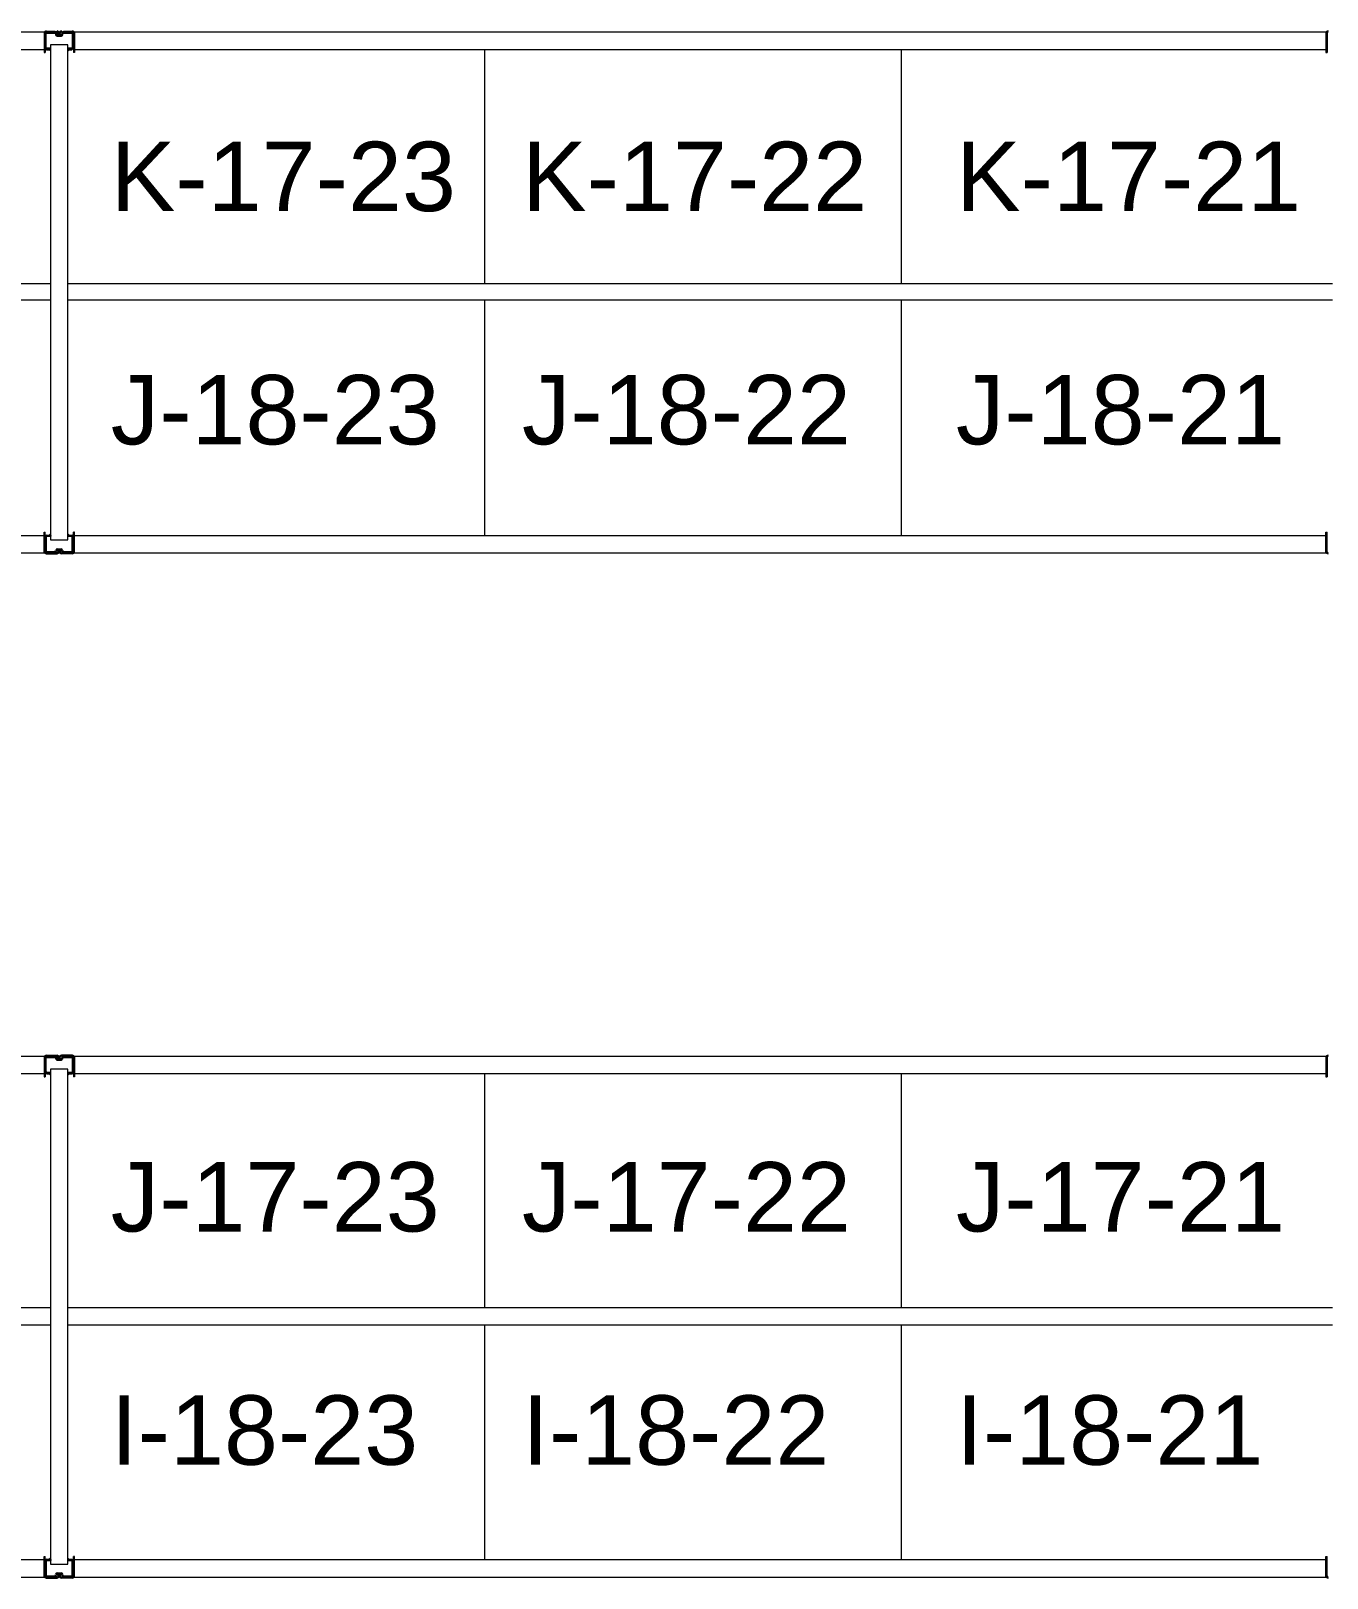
# Model space of a CAD drawing. Header units: inches. Extents: x 2743 to 10591, y -1604 to 5792.
# Drawn here: x 7693.5 to 7842.8, y 4339.9 to 4518.1 of the extents above; entities that cross this region are included whole.
import ezdxf

# ---------------------------------------------------------------- set-up
doc = ezdxf.new("R2010")
doc.units = ezdxf.units.IN
doc.header["$LTSCALE"] = 0.1875
doc.header["$MEASUREMENT"] = 0
for name, color, linetype, lineweight in [('22 Dimension', 7, 'Continuous', 5), ('32 Echelle', 160, 'Continuous', 15), ('33 Poutre', 30, 'Continuous', 15)]:
    doc.layers.add(name, color=color, linetype=linetype, lineweight=lineweight)
doc.styles.add('arial', font='')
doc.styles.get('arial').set_extended_font_data('Arial')

msp = doc.modelspace()

# ---------------------------------------------------------------- hatches: boundary and pattern name
at = {"layer": '32 Echelle'}
for points in [[(7695.77284, 4515.81503), (7695.77284, 4516.00253), (7695.58534, 4516.00253)], [(7695.77284, 4515.81503), (7695.77284, 4516.00253), (7695.58534, 4516.00253)], [(7697.77284, 4515.81503), (7697.77284, 4516.00253), (7697.96034, 4516.00253)], [(7697.77284, 4515.81503), (7697.77284, 4516.00253), (7697.96034, 4516.00253)], [(7695.77284, 4460.19003), (7695.77284, 4460.00253), (7695.58534, 4460.00253)], [(7695.77284, 4460.19003), (7695.77284, 4460.00253), (7695.58534, 4460.00253)], [(7697.77284, 4460.19003), (7697.77284, 4460.00253), (7697.96034, 4460.00253)], [(7697.77284, 4460.19003), (7697.77284, 4460.00253), (7697.96034, 4460.00253)], [(7695.77284, 4397.81503), (7695.77284, 4398.00253), (7695.58534, 4398.00253)], [(7695.77284, 4397.81503), (7695.77284, 4398.00253), (7695.58534, 4398.00253)], [(7697.77284, 4397.81503), (7697.77284, 4398.00253), (7697.96034, 4398.00253)], [(7697.77284, 4397.81503), (7697.77284, 4398.00253), (7697.96034, 4398.00253)], [(7695.77284, 4342.19003), (7695.77284, 4342.00253), (7695.58534, 4342.00253)], [(7695.77284, 4342.19003), (7695.77284, 4342.00253), (7695.58534, 4342.00253)], [(7697.77284, 4342.19003), (7697.77284, 4342.00253), (7697.96034, 4342.00253)], [(7697.77284, 4342.19003), (7697.77284, 4342.00253), (7697.96034, 4342.00253)]]:
    msp.add_hatch(color=256, dxfattribs=at).paths.add_polyline_path(points)

# ---------------------------------------------------------------- linework, layer by layer
at = {"layer": '22 Dimension'}
for p, q in [((7745.77284, 4489.00253), (7745.77284, 4516.00253)), ((7793.77284, 4489.00253), (7793.77284, 4516.00253)), ((7695.77284, 4489.00253), (7550.14784, 4489.00253)), ((7843.39784, 4489.00253), (7697.77284, 4489.00253)), ((7695.77284, 4487.08616), (7550.14784, 4487.08616)), ((7843.39784, 4487.08616), (7697.77284, 4487.08616)), ((7745.77284, 4460.00253), (7745.77284, 4487.08616)), ((7793.77284, 4460.00253), (7793.77284, 4487.08616)), ((7745.77284, 4371.00253), (7745.77284, 4398.00253)), ((7793.77284, 4371.00253), (7793.77284, 4398.00253)), ((7695.77284, 4371.00253), (7550.14784, 4371.00253)), ((7843.39784, 4371.00253), (7697.77284, 4371.00253)), ((7695.77284, 4369.00253), (7550.14784, 4369.00253)), ((7843.39784, 4369.00253), (7697.77284, 4369.00253)), ((7745.77284, 4342.00253), (7745.77284, 4369.00253)), ((7793.77284, 4342.00253), (7793.77284, 4369.00253))]:
    msp.add_line(p, q, dxfattribs=at)
at = {"layer": '32 Echelle', "linetype": 'Continuous', "lineweight": 25}
for p, q in [((7695.14788, 4517.81878), (7695.14788, 4516.18628)), ((7695.14788, 4517.81878), (7695.14788, 4516.18628)), ((7695.23788, 4516.18628), (7695.23788, 4517.81878)), ((7695.23788, 4516.18628), (7695.23788, 4517.81878)), ((7696.26047, 4518.00253), (7695.33163, 4518.00253)), ((7696.26047, 4518.00253), (7695.33163, 4518.00253)), ((7695.33163, 4517.91253), (7696.26047, 4517.91253)), ((7695.33163, 4517.91253), (7696.26047, 4517.91253)), ((7696.35012, 4517.84619), (7696.39403, 4517.70256)), ((7696.35012, 4517.84619), (7696.39403, 4517.70256)), ((7696.4801, 4517.72887), (7696.43619, 4517.8725)), ((7696.4801, 4517.72887), (7696.43619, 4517.8725)), ((7696.97592, 4517.66253), (7696.56975, 4517.66253)), ((7696.97592, 4517.66253), (7696.56975, 4517.66253)), ((7696.56975, 4517.57253), (7696.97592, 4517.57253)), ((7696.56975, 4517.57253), (7696.97592, 4517.57253)), ((7697.10949, 4517.8725), (7697.06557, 4517.72887)), ((7697.10949, 4517.8725), (7697.06557, 4517.72887)), ((7697.15164, 4517.70256), (7697.19555, 4517.84619)), ((7697.15164, 4517.70256), (7697.19555, 4517.84619)), ((7698.21404, 4518.00253), (7697.28521, 4518.00253)), ((7698.21404, 4518.00253), (7697.28521, 4518.00253)), ((7697.28521, 4517.91253), (7698.21404, 4517.91253)), ((7697.28521, 4517.91253), (7698.21404, 4517.91253)), ((7698.30779, 4517.81878), (7698.30779, 4516.18628)), ((7698.30779, 4517.81878), (7698.30779, 4516.18628)), ((7698.39779, 4516.18628), (7698.39779, 4517.81878)), ((7698.39779, 4516.18628), (7698.39779, 4517.81878)), ((7695.74788, 4516.09253), (7695.33163, 4516.09253)), ((7695.74788, 4516.09253), (7695.33163, 4516.09253)), ((7695.33163, 4516.00253), (7695.74788, 4516.00253)), ((7695.33163, 4516.00253), (7695.74788, 4516.00253)), ((7695.74788, 4516.00253), (7695.74788, 4516.09253)), ((7695.74788, 4516.00253), (7695.74788, 4516.09253)), ((7698.21404, 4516.09253), (7697.79779, 4516.09253)), ((7697.79779, 4516.09253), (7697.79779, 4516.00253)), ((7698.21404, 4516.09253), (7697.79779, 4516.09253)), ((7697.79779, 4516.09253), (7697.79779, 4516.00253)), ((7697.79779, 4516.00253), (7698.21404, 4516.00253)), ((7697.79779, 4516.00253), (7698.21404, 4516.00253)), ((7695.14788, 4458.18628), (7695.14788, 4459.81878)), ((7695.14788, 4458.18628), (7695.14788, 4459.81878)), ((7695.23788, 4459.81878), (7695.23788, 4458.18628)), ((7695.23788, 4459.81878), (7695.23788, 4458.18628)), ((7695.33163, 4460.00253), (7695.74788, 4460.00253)), ((7695.33163, 4460.00253), (7695.74788, 4460.00253)), ((7695.74788, 4459.91253), (7695.33163, 4459.91253)), ((7695.74788, 4459.91253), (7695.33163, 4459.91253)), ((7695.74788, 4460.00253), (7695.74788, 4459.91253)), ((7695.74788, 4460.00253), (7695.74788, 4459.91253)), ((7697.79779, 4460.00253), (7698.21404, 4460.00253)), ((7697.79779, 4459.91253), (7697.79779, 4460.00253)), ((7697.79779, 4460.00253), (7698.21404, 4460.00253)), ((7697.79779, 4459.91253), (7697.79779, 4460.00253)), ((7698.21404, 4459.91253), (7697.79779, 4459.91253)), ((7698.21404, 4459.91253), (7697.79779, 4459.91253)), ((7698.30779, 4458.18628), (7698.30779, 4459.81878)), ((7698.30779, 4458.18628), (7698.30779, 4459.81878)), ((7698.39779, 4459.81878), (7698.39779, 4458.18628)), ((7698.39779, 4459.81878), (7698.39779, 4458.18628)), ((7695.33163, 4458.09253), (7696.26047, 4458.09253)), ((7695.33163, 4458.09253), (7696.26047, 4458.09253)), ((7696.26047, 4458.00253), (7695.33163, 4458.00253)), ((7696.26047, 4458.00253), (7695.33163, 4458.00253)), ((7696.35012, 4458.15887), (7696.39403, 4458.3025)), ((7696.35012, 4458.15887), (7696.39403, 4458.3025)), ((7696.4801, 4458.27619), (7696.43619, 4458.13256)), ((7696.4801, 4458.27619), (7696.43619, 4458.13256)), ((7696.56975, 4458.43253), (7696.97592, 4458.43253)), ((7696.56975, 4458.43253), (7696.97592, 4458.43253)), ((7696.97592, 4458.34253), (7696.56975, 4458.34253)), ((7696.97592, 4458.34253), (7696.56975, 4458.34253)), ((7697.10949, 4458.13256), (7697.06557, 4458.27619)), ((7697.10949, 4458.13256), (7697.06557, 4458.27619)), ((7697.15164, 4458.3025), (7697.19555, 4458.15887)), ((7697.15164, 4458.3025), (7697.19555, 4458.15887)), ((7697.28521, 4458.09253), (7698.21404, 4458.09253)), ((7697.28521, 4458.09253), (7698.21404, 4458.09253)), ((7698.21404, 4458.00253), (7697.28521, 4458.00253)), ((7698.21404, 4458.00253), (7697.28521, 4458.00253)), ((7695.14788, 4399.81878), (7695.14788, 4398.18628)), ((7695.14788, 4399.81878), (7695.14788, 4398.18628)), ((7695.23788, 4398.18628), (7695.23788, 4399.81878)), ((7695.23788, 4398.18628), (7695.23788, 4399.81878)), ((7696.26047, 4400.00253), (7695.33163, 4400.00253)), ((7696.26047, 4400.00253), (7695.33163, 4400.00253)), ((7695.33163, 4399.91253), (7696.26047, 4399.91253)), ((7695.33163, 4399.91253), (7696.26047, 4399.91253)), ((7696.35012, 4399.84619), (7696.39403, 4399.70256)), ((7696.35012, 4399.84619), (7696.39403, 4399.70256)), ((7696.4801, 4399.72887), (7696.43619, 4399.8725)), ((7696.4801, 4399.72887), (7696.43619, 4399.8725)), ((7696.97592, 4399.66253), (7696.56975, 4399.66253)), ((7696.97592, 4399.66253), (7696.56975, 4399.66253)), ((7696.56975, 4399.57253), (7696.97592, 4399.57253)), ((7696.56975, 4399.57253), (7696.97592, 4399.57253)), ((7697.10949, 4399.8725), (7697.06557, 4399.72887)), ((7697.10949, 4399.8725), (7697.06557, 4399.72887)), ((7697.15164, 4399.70256), (7697.19555, 4399.84619)), ((7697.15164, 4399.70256), (7697.19555, 4399.84619)), ((7698.21404, 4400.00253), (7697.28521, 4400.00253)), ((7698.21404, 4400.00253), (7697.28521, 4400.00253)), ((7697.28521, 4399.91253), (7698.21404, 4399.91253)), ((7697.28521, 4399.91253), (7698.21404, 4399.91253)), ((7698.30779, 4399.81878), (7698.30779, 4398.18628)), ((7698.30779, 4399.81878), (7698.30779, 4398.18628)), ((7698.39779, 4398.18628), (7698.39779, 4399.81878)), ((7698.39779, 4398.18628), (7698.39779, 4399.81878)), ((7695.74788, 4398.09253), (7695.33163, 4398.09253)), ((7695.74788, 4398.09253), (7695.33163, 4398.09253)), ((7695.33163, 4398.00253), (7695.74788, 4398.00253)), ((7695.33163, 4398.00253), (7695.74788, 4398.00253)), ((7695.74788, 4398.00253), (7695.74788, 4398.09253)), ((7695.74788, 4398.00253), (7695.74788, 4398.09253)), ((7698.21404, 4398.09253), (7697.79779, 4398.09253)), ((7697.79779, 4398.09253), (7697.79779, 4398.00253)), ((7698.21404, 4398.09253), (7697.79779, 4398.09253)), ((7697.79779, 4398.09253), (7697.79779, 4398.00253)), ((7697.79779, 4398.00253), (7698.21404, 4398.00253)), ((7697.79779, 4398.00253), (7698.21404, 4398.00253)), ((7695.33163, 4342.00253), (7695.74788, 4342.00253)), ((7695.33163, 4342.00253), (7695.74788, 4342.00253)), ((7695.74788, 4341.91253), (7695.33163, 4341.91253)), ((7695.74788, 4341.91253), (7695.33163, 4341.91253)), ((7695.74788, 4342.00253), (7695.74788, 4341.91253)), ((7695.74788, 4342.00253), (7695.74788, 4341.91253)), ((7697.79779, 4342.00253), (7698.21404, 4342.00253)), ((7697.79779, 4341.91253), (7697.79779, 4342.00253)), ((7697.79779, 4342.00253), (7698.21404, 4342.00253)), ((7697.79779, 4341.91253), (7697.79779, 4342.00253)), ((7698.21404, 4341.91253), (7697.79779, 4341.91253)), ((7698.21404, 4341.91253), (7697.79779, 4341.91253)), ((7695.14788, 4340.18628), (7695.14788, 4341.81878)), ((7695.14788, 4340.18628), (7695.14788, 4341.81878)), ((7695.23788, 4341.81878), (7695.23788, 4340.18628)), ((7695.23788, 4341.81878), (7695.23788, 4340.18628)), ((7696.35012, 4340.15887), (7696.39403, 4340.3025)), ((7696.35012, 4340.15887), (7696.39403, 4340.3025)), ((7696.4801, 4340.27619), (7696.43619, 4340.13256)), ((7696.4801, 4340.27619), (7696.43619, 4340.13256)), ((7696.56975, 4340.43253), (7696.97592, 4340.43253)), ((7696.56975, 4340.43253), (7696.97592, 4340.43253)), ((7696.97592, 4340.34253), (7696.56975, 4340.34253)), ((7696.97592, 4340.34253), (7696.56975, 4340.34253)), ((7697.10949, 4340.13256), (7697.06557, 4340.27619)), ((7697.10949, 4340.13256), (7697.06557, 4340.27619)), ((7697.15164, 4340.3025), (7697.19555, 4340.15887)), ((7697.15164, 4340.3025), (7697.19555, 4340.15887)), ((7698.30779, 4340.18628), (7698.30779, 4341.81878)), ((7698.30779, 4340.18628), (7698.30779, 4341.81878)), ((7698.39779, 4341.81878), (7698.39779, 4340.18628)), ((7698.39779, 4341.81878), (7698.39779, 4340.18628)), ((7695.33163, 4340.09253), (7696.26047, 4340.09253)), ((7695.33163, 4340.09253), (7696.26047, 4340.09253)), ((7696.26047, 4340.00253), (7695.33163, 4340.00253)), ((7696.26047, 4340.00253), (7695.33163, 4340.00253)), ((7697.28521, 4340.09253), (7698.21404, 4340.09253)), ((7697.28521, 4340.09253), (7698.21404, 4340.09253)), ((7698.21404, 4340.00253), (7697.28521, 4340.00253)), ((7698.21404, 4340.00253), (7697.28521, 4340.00253))]:
    msp.add_line(p, q, dxfattribs=at)
at = {"layer": '32 Echelle'}
for p, q in [((7695.77284, 4516.00253), (7695.58534, 4516.00253)), ((7695.77284, 4515.81503), (7695.58534, 4516.00253)), ((7695.77284, 4516.00253), (7695.58534, 4516.00253)), ((7695.77284, 4515.81503), (7695.58534, 4516.00253)), ((7697.77284, 4516.50253), (7695.77284, 4516.50253)), ((7695.77284, 4516.50253), (7695.77284, 4459.50253)), ((7697.77284, 4516.50253), (7695.77284, 4516.50253)), ((7695.77284, 4516.50253), (7695.77284, 4459.50253)), ((7695.77284, 4515.81503), (7695.77284, 4516.00253)), ((7695.77284, 4515.81503), (7695.77284, 4516.00253)), ((7697.77284, 4459.50253), (7697.77284, 4516.50253)), ((7697.77284, 4459.50253), (7697.77284, 4516.50253)), ((7697.77284, 4516.00253), (7697.96034, 4516.00253)), ((7697.77284, 4515.81503), (7697.77284, 4516.00253)), ((7697.77284, 4515.81503), (7697.96034, 4516.00253)), ((7697.77284, 4516.00253), (7697.96034, 4516.00253)), ((7697.77284, 4515.81503), (7697.77284, 4516.00253)), ((7697.77284, 4515.81503), (7697.96034, 4516.00253)), ((7695.77284, 4460.19003), (7695.58534, 4460.00253)), ((7695.77284, 4460.19003), (7695.58534, 4460.00253)), ((7695.77284, 4460.00253), (7695.58534, 4460.00253)), ((7695.77284, 4460.00253), (7695.58534, 4460.00253)), ((7695.77284, 4460.19003), (7695.77284, 4460.00253)), ((7695.77284, 4460.19003), (7695.77284, 4460.00253)), ((7697.77284, 4460.19003), (7697.77284, 4460.00253)), ((7697.77284, 4460.19003), (7697.96034, 4460.00253)), ((7697.77284, 4460.19003), (7697.77284, 4460.00253)), ((7697.77284, 4460.19003), (7697.96034, 4460.00253)), ((7697.77284, 4460.00253), (7697.96034, 4460.00253)), ((7697.77284, 4460.00253), (7697.96034, 4460.00253)), ((7695.77284, 4459.50253), (7697.77284, 4459.50253)), ((7695.77284, 4459.50253), (7697.77284, 4459.50253)), ((7695.77284, 4398.00253), (7695.58534, 4398.00253)), ((7695.77284, 4397.81503), (7695.58534, 4398.00253)), ((7695.77284, 4398.00253), (7695.58534, 4398.00253)), ((7695.77284, 4397.81503), (7695.58534, 4398.00253)), ((7697.77284, 4398.50253), (7695.77284, 4398.50253)), ((7695.77284, 4398.50253), (7695.77284, 4341.50253)), ((7697.77284, 4398.50253), (7695.77284, 4398.50253)), ((7695.77284, 4398.50253), (7695.77284, 4341.50253)), ((7695.77284, 4397.81503), (7695.77284, 4398.00253)), ((7695.77284, 4397.81503), (7695.77284, 4398.00253)), ((7697.77284, 4341.50253), (7697.77284, 4398.50253)), ((7697.77284, 4341.50253), (7697.77284, 4398.50253)), ((7697.77284, 4398.00253), (7697.96034, 4398.00253)), ((7697.77284, 4397.81503), (7697.77284, 4398.00253)), ((7697.77284, 4397.81503), (7697.96034, 4398.00253)), ((7697.77284, 4398.00253), (7697.96034, 4398.00253)), ((7697.77284, 4397.81503), (7697.77284, 4398.00253)), ((7697.77284, 4397.81503), (7697.96034, 4398.00253)), ((7695.77284, 4342.19003), (7695.58534, 4342.00253)), ((7695.77284, 4342.19003), (7695.58534, 4342.00253)), ((7695.77284, 4342.00253), (7695.58534, 4342.00253)), ((7695.77284, 4342.00253), (7695.58534, 4342.00253)), ((7695.77284, 4342.19003), (7695.77284, 4342.00253)), ((7695.77284, 4342.19003), (7695.77284, 4342.00253)), ((7697.77284, 4342.19003), (7697.77284, 4342.00253)), ((7697.77284, 4342.19003), (7697.96034, 4342.00253)), ((7697.77284, 4342.19003), (7697.77284, 4342.00253)), ((7697.77284, 4342.19003), (7697.96034, 4342.00253)), ((7697.77284, 4342.00253), (7697.96034, 4342.00253)), ((7697.77284, 4342.00253), (7697.96034, 4342.00253)), ((7695.77284, 4341.50253), (7697.77284, 4341.50253)), ((7695.77284, 4341.50253), (7697.77284, 4341.50253))]:
    msp.add_line(p, q, dxfattribs=at)
at = {"layer": '32 Echelle', "linetype": 'Continuous', "lineweight": 25}
for centre, radius, start, end in [((7695.33163, 4517.81878), 0.18375, 90, 180), ((7695.33163, 4517.81878), 0.18375, 90, 180), ((7695.33163, 4517.81878), 0.09375, 90, 180), ((7695.33163, 4517.81878), 0.09375, 90, 180), ((7696.26047, 4517.81878), 0.18375, 17, 90), ((7696.26047, 4517.81878), 0.18375, 17, 90), ((7696.26047, 4517.81878), 0.09375, 17, 90), ((7696.26047, 4517.81878), 0.09375, 17, 90), ((7696.56975, 4517.75628), 0.18375, 197, 270), ((7696.56975, 4517.75628), 0.18375, 197, 270), ((7696.56975, 4517.75628), 0.09375, 197, 270), ((7696.56975, 4517.75628), 0.09375, 197, 270), ((7696.97592, 4517.75628), 0.09375, 270, 343), ((7696.97592, 4517.75628), 0.09375, 270, 343), ((7696.97592, 4517.75628), 0.18375, 270, 343), ((7696.97592, 4517.75628), 0.18375, 270, 343), ((7697.28521, 4517.81878), 0.18375, 90, 163), ((7697.28521, 4517.81878), 0.18375, 90, 163), ((7697.28521, 4517.81878), 0.09375, 90, 163), ((7697.28521, 4517.81878), 0.09375, 90, 163), ((7698.21404, 4517.81878), 0.18375, 0, 90), ((7698.21404, 4517.81878), 0.18375, 0, 90), ((7698.21404, 4517.81878), 0.09375, 0, 90), ((7698.21404, 4517.81878), 0.09375, 0, 90), ((7695.33163, 4516.18628), 0.18375, 180, 270), ((7695.33163, 4516.18628), 0.18375, 180, 270), ((7695.33163, 4516.18628), 0.09375, 180, 270), ((7695.33163, 4516.18628), 0.09375, 180, 270), ((7698.21404, 4516.18628), 0.09375, 270, 0), ((7698.21404, 4516.18628), 0.18375, 270, 0), ((7698.21404, 4516.18628), 0.09375, 270, 0), ((7698.21404, 4516.18628), 0.18375, 270, 0), ((7695.33163, 4459.81878), 0.18375, 90, 180), ((7695.33163, 4459.81878), 0.18375, 90, 180), ((7695.33163, 4459.81878), 0.09375, 90, 180), ((7695.33163, 4459.81878), 0.09375, 90, 180), ((7698.21404, 4459.81878), 0.18375, 0, 90), ((7698.21404, 4459.81878), 0.18375, 0, 90), ((7698.21404, 4459.81878), 0.09375, 0, 90), ((7698.21404, 4459.81878), 0.09375, 0, 90), ((7695.33163, 4458.18628), 0.18375, 180, 270), ((7695.33163, 4458.18628), 0.18375, 180, 270), ((7695.33163, 4458.18628), 0.09375, 180, 270), ((7695.33163, 4458.18628), 0.09375, 180, 270), ((7696.26047, 4458.18628), 0.09375, 270, 343), ((7696.26047, 4458.18628), 0.09375, 270, 343), ((7696.26047, 4458.18628), 0.18375, 270, 343), ((7696.26047, 4458.18628), 0.18375, 270, 343), ((7696.56975, 4458.24878), 0.18375, 90, 163), ((7696.56975, 4458.24878), 0.18375, 90, 163), ((7696.56975, 4458.24878), 0.09375, 90, 163), ((7696.56975, 4458.24878), 0.09375, 90, 163), ((7696.97592, 4458.24878), 0.18375, 17, 90), ((7696.97592, 4458.24878), 0.18375, 17, 90), ((7696.97592, 4458.24878), 0.09375, 17, 90), ((7696.97592, 4458.24878), 0.09375, 17, 90), ((7697.28521, 4458.18628), 0.18375, 197, 270), ((7697.28521, 4458.18628), 0.18375, 197, 270), ((7697.28521, 4458.18628), 0.09375, 197, 270), ((7697.28521, 4458.18628), 0.09375, 197, 270), ((7698.21404, 4458.18628), 0.09375, 270, 0), ((7698.21404, 4458.18628), 0.18375, 270, 0), ((7698.21404, 4458.18628), 0.09375, 270, 0), ((7698.21404, 4458.18628), 0.18375, 270, 0), ((7695.33163, 4399.81878), 0.18375, 90, 180), ((7695.33163, 4399.81878), 0.18375, 90, 180), ((7695.33163, 4399.81878), 0.09375, 90, 180), ((7695.33163, 4399.81878), 0.09375, 90, 180), ((7696.26047, 4399.81878), 0.18375, 17, 90), ((7696.26047, 4399.81878), 0.18375, 17, 90), ((7696.26047, 4399.81878), 0.09375, 17, 90), ((7696.26047, 4399.81878), 0.09375, 17, 90), ((7696.56975, 4399.75628), 0.18375, 197, 270), ((7696.56975, 4399.75628), 0.18375, 197, 270), ((7696.56975, 4399.75628), 0.09375, 197, 270), ((7696.56975, 4399.75628), 0.09375, 197, 270), ((7696.97592, 4399.75628), 0.09375, 270, 343), ((7696.97592, 4399.75628), 0.09375, 270, 343), ((7696.97592, 4399.75628), 0.18375, 270, 343), ((7696.97592, 4399.75628), 0.18375, 270, 343), ((7697.28521, 4399.81878), 0.18375, 90, 163), ((7697.28521, 4399.81878), 0.18375, 90, 163), ((7697.28521, 4399.81878), 0.09375, 90, 163), ((7697.28521, 4399.81878), 0.09375, 90, 163), ((7698.21404, 4399.81878), 0.18375, 0, 90), ((7698.21404, 4399.81878), 0.18375, 0, 90), ((7698.21404, 4399.81878), 0.09375, 0, 90), ((7698.21404, 4399.81878), 0.09375, 0, 90), ((7695.33163, 4398.18628), 0.18375, 180, 270), ((7695.33163, 4398.18628), 0.18375, 180, 270), ((7695.33163, 4398.18628), 0.09375, 180, 270), ((7695.33163, 4398.18628), 0.09375, 180, 270), ((7698.21404, 4398.18628), 0.09375, 270, 0), ((7698.21404, 4398.18628), 0.18375, 270, 0), ((7698.21404, 4398.18628), 0.09375, 270, 0), ((7698.21404, 4398.18628), 0.18375, 270, 0), ((7695.33163, 4341.81878), 0.18375, 90, 180), ((7695.33163, 4341.81878), 0.18375, 90, 180), ((7695.33163, 4341.81878), 0.09375, 90, 180), ((7695.33163, 4341.81878), 0.09375, 90, 180), ((7698.21404, 4341.81878), 0.18375, 0, 90), ((7698.21404, 4341.81878), 0.18375, 0, 90), ((7698.21404, 4341.81878), 0.09375, 0, 90), ((7698.21404, 4341.81878), 0.09375, 0, 90), ((7695.33163, 4340.18628), 0.18375, 180, 270), ((7695.33163, 4340.18628), 0.18375, 180, 270), ((7695.33163, 4340.18628), 0.09375, 180, 270), ((7695.33163, 4340.18628), 0.09375, 180, 270), ((7696.26047, 4340.18628), 0.09375, 270, 343), ((7696.26047, 4340.18628), 0.09375, 270, 343), ((7696.26047, 4340.18628), 0.18375, 270, 343), ((7696.26047, 4340.18628), 0.18375, 270, 343), ((7696.56975, 4340.24878), 0.18375, 90, 163), ((7696.56975, 4340.24878), 0.18375, 90, 163), ((7696.56975, 4340.24878), 0.09375, 90, 163), ((7696.56975, 4340.24878), 0.09375, 90, 163), ((7696.97592, 4340.24878), 0.18375, 17, 90), ((7696.97592, 4340.24878), 0.18375, 17, 90), ((7696.97592, 4340.24878), 0.09375, 17, 90), ((7696.97592, 4340.24878), 0.09375, 17, 90), ((7697.28521, 4340.18628), 0.18375, 197, 270), ((7697.28521, 4340.18628), 0.18375, 197, 270), ((7697.28521, 4340.18628), 0.09375, 197, 270), ((7697.28521, 4340.18628), 0.09375, 197, 270), ((7698.21404, 4340.18628), 0.09375, 270, 0), ((7698.21404, 4340.18628), 0.18375, 270, 0), ((7698.21404, 4340.18628), 0.09375, 270, 0), ((7698.21404, 4340.18628), 0.18375, 270, 0)]:
    msp.add_arc(centre, radius, start, end, dxfattribs=at)
at = {"layer": '33 Poutre'}
for p, q in [((7550.89784, 4518.00253), (7695.02284, 4518.00253)), ((7695.02284, 4518.00253), (7695.02284, 4516.00253)), ((7695.02284, 4517.87753), (7695.02284, 4515.62153)), ((7695.14184, 4517.87753), (7695.14184, 4515.62153)), ((7696.52884, 4518.00253), (7695.26684, 4518.00253)), ((7696.65384, 4517.66253), (7696.65384, 4517.87753)), ((7696.65384, 4517.66253), (7696.77284, 4517.66253)), ((7696.77284, 4517.66253), (7696.77284, 4517.87753)), ((7696.77284, 4517.66253), (7696.77284, 4517.87753)), ((7696.89184, 4517.66253), (7696.77284, 4517.66253)), ((7696.89184, 4517.66253), (7696.89184, 4517.87753)), ((7697.01684, 4518.00253), (7698.27884, 4518.00253)), ((7698.40384, 4517.87753), (7698.40384, 4515.62153)), ((7698.52284, 4518.00253), (7842.64784, 4518.00253)), ((7698.52284, 4518.00253), (7698.52284, 4516.00253)), ((7698.52284, 4517.87753), (7698.52284, 4515.62153)), ((7842.64784, 4518.00253), (7842.64784, 4516.00253)), ((7842.64784, 4517.87753), (7842.64784, 4515.62153)), ((7842.76684, 4517.87753), (7842.76684, 4515.62153)), ((7550.89784, 4516.00253), (7695.02284, 4516.00253)), ((7695.02284, 4515.62153), (7695.14184, 4515.62153)), ((7698.52284, 4515.62153), (7698.40384, 4515.62153)), ((7698.52284, 4516.00253), (7842.64784, 4516.00253)), ((7842.64784, 4515.62153), (7842.76684, 4515.62153)), ((7550.89784, 4460.00253), (7695.02284, 4460.00253)), ((7695.02284, 4458.12753), (7695.02284, 4460.38353)), ((7695.02284, 4460.38353), (7695.14184, 4460.38353)), ((7695.02284, 4458.00253), (7695.02284, 4460.00253)), ((7695.14184, 4458.12753), (7695.14184, 4460.38353)), ((7698.52284, 4460.38353), (7698.40384, 4460.38353)), ((7698.40384, 4458.12753), (7698.40384, 4460.38353)), ((7698.52284, 4458.12753), (7698.52284, 4460.38353)), ((7698.52284, 4460.00253), (7842.64784, 4460.00253)), ((7698.52284, 4458.00253), (7698.52284, 4460.00253)), ((7842.64784, 4458.12753), (7842.64784, 4460.38353)), ((7842.64784, 4460.38353), (7842.76684, 4460.38353)), ((7842.64784, 4458.00253), (7842.64784, 4460.00253)), ((7842.76684, 4458.12753), (7842.76684, 4460.38353)), ((7550.89784, 4458.00253), (7695.02284, 4458.00253)), ((7696.52884, 4458.00253), (7695.26684, 4458.00253)), ((7695.26684, 4457.88353), (7696.52884, 4457.88353)), ((7696.65384, 4458.34253), (7696.65384, 4458.12753)), ((7696.65384, 4458.34253), (7696.77284, 4458.34253)), ((7696.77284, 4458.34253), (7696.77284, 4458.12753)), ((7696.77284, 4458.34253), (7696.77284, 4458.12753)), ((7696.89184, 4458.34253), (7696.77284, 4458.34253)), ((7696.89184, 4458.34253), (7696.89184, 4458.12753)), ((7697.01684, 4458.00253), (7698.27884, 4458.00253)), ((7698.27884, 4457.88353), (7697.01684, 4457.88353)), ((7698.52284, 4458.00253), (7842.64784, 4458.00253)), ((7550.89784, 4400.00253), (7695.02284, 4400.00253)), ((7695.02284, 4400.00253), (7695.02284, 4398.00253)), ((7695.02284, 4399.87753), (7695.02284, 4397.62153)), ((7695.14184, 4399.87753), (7695.14184, 4397.62153)), ((7695.26684, 4400.12153), (7696.52884, 4400.12153)), ((7696.52884, 4400.00253), (7695.26684, 4400.00253)), ((7696.65384, 4399.66253), (7696.65384, 4399.87753)), ((7696.65384, 4399.66253), (7696.77284, 4399.66253)), ((7696.77284, 4399.66253), (7696.77284, 4399.87753)), ((7696.77284, 4399.66253), (7696.77284, 4399.87753)), ((7696.89184, 4399.66253), (7696.77284, 4399.66253)), ((7696.89184, 4399.66253), (7696.89184, 4399.87753)), ((7698.27884, 4400.12153), (7697.01684, 4400.12153)), ((7697.01684, 4400.00253), (7698.27884, 4400.00253)), ((7698.40384, 4399.87753), (7698.40384, 4397.62153)), ((7698.52284, 4400.00253), (7842.64784, 4400.00253)), ((7698.52284, 4400.00253), (7698.52284, 4398.00253)), ((7698.52284, 4399.87753), (7698.52284, 4397.62153)), ((7842.64784, 4400.00253), (7842.64784, 4398.00253)), ((7842.64784, 4399.87753), (7842.64784, 4397.62153)), ((7842.76684, 4399.87753), (7842.76684, 4397.62153)), ((7550.89784, 4398.00253), (7695.02284, 4398.00253)), ((7695.02284, 4397.62153), (7695.14184, 4397.62153)), ((7698.52284, 4397.62153), (7698.40384, 4397.62153)), ((7698.52284, 4398.00253), (7842.64784, 4398.00253)), ((7842.64784, 4397.62153), (7842.76684, 4397.62153)), ((7550.89784, 4342.00253), (7695.02284, 4342.00253)), ((7695.02284, 4340.12753), (7695.02284, 4342.38353)), ((7695.02284, 4342.38353), (7695.14184, 4342.38353)), ((7695.02284, 4340.00253), (7695.02284, 4342.00253)), ((7695.14184, 4340.12753), (7695.14184, 4342.38353)), ((7698.52284, 4342.38353), (7698.40384, 4342.38353)), ((7698.40384, 4340.12753), (7698.40384, 4342.38353)), ((7698.52284, 4340.12753), (7698.52284, 4342.38353)), ((7698.52284, 4342.00253), (7842.64784, 4342.00253)), ((7698.52284, 4340.00253), (7698.52284, 4342.00253)), ((7842.64784, 4340.12753), (7842.64784, 4342.38353)), ((7842.64784, 4342.38353), (7842.76684, 4342.38353)), ((7842.64784, 4340.00253), (7842.64784, 4342.00253)), ((7842.76684, 4340.12753), (7842.76684, 4342.38353)), ((7696.65384, 4340.34253), (7696.65384, 4340.12753)), ((7696.65384, 4340.34253), (7696.77284, 4340.34253)), ((7696.77284, 4340.34253), (7696.77284, 4340.12753)), ((7696.77284, 4340.34253), (7696.77284, 4340.12753)), ((7696.89184, 4340.34253), (7696.77284, 4340.34253)), ((7696.89184, 4340.34253), (7696.89184, 4340.12753)), ((7550.89784, 4340.00253), (7695.02284, 4340.00253)), ((7696.52884, 4340.00253), (7695.26684, 4340.00253)), ((7695.26684, 4339.88353), (7696.52884, 4339.88353)), ((7697.01684, 4340.00253), (7698.27884, 4340.00253)), ((7698.27884, 4339.88353), (7697.01684, 4339.88353)), ((7698.52284, 4340.00253), (7842.64784, 4340.00253))]:
    msp.add_line(p, q, dxfattribs=at)
for centre, radius, start, end in [((7695.26684, 4517.87753), 0.244, 90, 180), ((7695.26684, 4517.87753), 0.125, 90, 180), ((7696.52884, 4517.87753), 0.244, 0, 90), ((7696.52884, 4517.87753), 0.125, 0, 90), ((7697.01684, 4517.87753), 0.244, 90, 180), ((7697.01684, 4517.87753), 0.125, 90, 180), ((7698.27884, 4517.87753), 0.244, 0, 90), ((7698.27884, 4517.87753), 0.125, 0, 90), ((7842.89184, 4517.87753), 0.244, 90, 180), ((7842.89184, 4517.87753), 0.125, 90, 180), ((7695.26684, 4458.12753), 0.244, 180, 270), ((7695.26684, 4458.12753), 0.125, 180, 270), ((7696.52884, 4458.12753), 0.125, 270, 0), ((7696.52884, 4458.12753), 0.244, 270, 0), ((7697.01684, 4458.12753), 0.244, 180, 270), ((7697.01684, 4458.12753), 0.125, 180, 270), ((7698.27884, 4458.12753), 0.244, 270, 0), ((7698.27884, 4458.12753), 0.125, 270, 0), ((7842.89184, 4458.12753), 0.244, 180, 270), ((7842.89184, 4458.12753), 0.125, 180, 270), ((7695.26684, 4399.87753), 0.244, 90, 180), ((7695.26684, 4399.87753), 0.125, 90, 180), ((7696.52884, 4399.87753), 0.244, 0, 90), ((7696.52884, 4399.87753), 0.125, 0, 90), ((7697.01684, 4399.87753), 0.244, 90, 180), ((7697.01684, 4399.87753), 0.125, 90, 180), ((7698.27884, 4399.87753), 0.244, 0, 90), ((7698.27884, 4399.87753), 0.125, 0, 90), ((7842.89184, 4399.87753), 0.244, 90, 180), ((7842.89184, 4399.87753), 0.125, 90, 180), ((7695.26684, 4340.12753), 0.244, 180, 270), ((7695.26684, 4340.12753), 0.125, 180, 270), ((7696.52884, 4340.12753), 0.125, 270, 0), ((7696.52884, 4340.12753), 0.244, 270, 0), ((7697.01684, 4340.12753), 0.244, 180, 270), ((7697.01684, 4340.12753), 0.125, 180, 270), ((7698.27884, 4340.12753), 0.244, 270, 0), ((7698.27884, 4340.12753), 0.125, 270, 0), ((7842.89184, 4340.12753), 0.244, 180, 270), ((7842.89184, 4340.12753), 0.125, 180, 270)]:
    msp.add_arc(centre, radius, start, end, dxfattribs=at)

# ---------------------------------------------------------------- texts
at = {"layer": '22 Dimension', "char_height": 8, "attachment_point": 1, "style": 'arial'}
for s, insert in [('{\\fArial Unicode MS|b0|i0|c0|p2;\\C8;K-17-23}', (7702.69382, 4505.36192)), ('{\\fArial Unicode MS|b0|i0|c0|p2;\\C8;K-17-22}', (7750.04985, 4505.36192)), ('{\\fArial Unicode MS|b0|i0|c0|p2;\\C8;K-17-21}', (7800.03006, 4505.36192)), ('{\\fArial Unicode MS|b0|i0|c0|p2;\\C8;J-18-23}', (7702.69382, 4478.48938)), ('{\\fArial Unicode MS|b0|i0|c0|p2;\\C8;J-18-22}', (7750.04985, 4478.48938)), ('{\\fArial Unicode MS|b0|i0|c0|p2;\\C8;J-18-21}', (7800.03006, 4478.48938)), ('{\\fArial Unicode MS|b0|i0|c0|p2;\\C8;J-17-23}', (7702.69382, 4387.80636)), ('{\\fArial Unicode MS|b0|i0|c0|p2;\\C8;J-17-22}', (7750.04985, 4387.80636)), ('{\\fArial Unicode MS|b0|i0|c0|p2;\\C8;J-17-21}', (7800.03006, 4387.80636)), ('{\\fArial Unicode MS|b0|i0|c0|p2;\\C8;I-18-23}', (7702.69382, 4360.93382)), ('{\\fArial Unicode MS|b0|i0|c0|p2;\\C8;I-18-22}', (7750.04985, 4360.93382)), ('{\\fArial Unicode MS|b0|i0|c0|p2;\\C8;I-18-21}', (7800.03006, 4360.93382))]:
    msp.add_mtext_dynamic_manual_height_columns(s, width=68.8901007, gutter_width=5, heights=[0], dxfattribs=dict(at, insert=insert))

doc.saveas('drawing.dxf')
